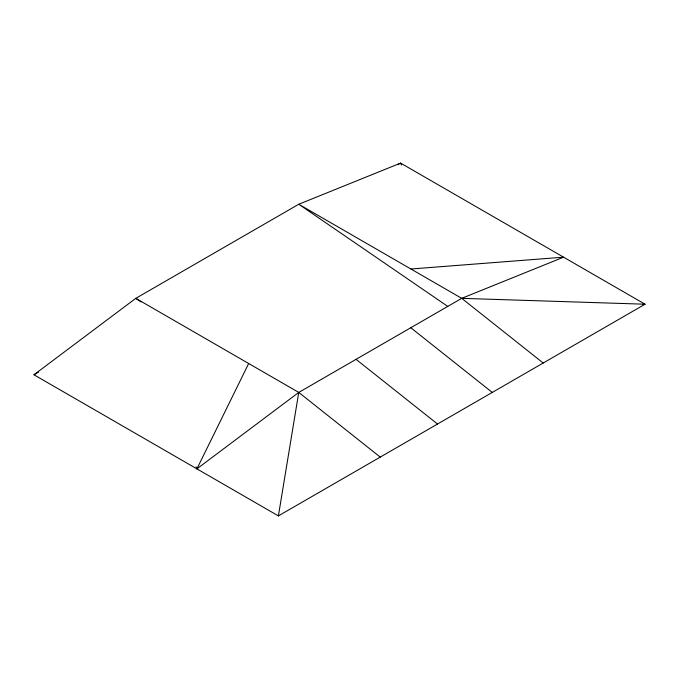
<?xml version="1.0" encoding="UTF-8"?>
<svg xmlns="http://www.w3.org/2000/svg" width="679" height="679" viewBox="0 0 679 679"><rect width="100%" height="100%" fill="white"/><g stroke="black" fill="none" stroke-linecap="round" stroke-linejoin="round"><path stroke-width="1.02" d="M278.39 515.904L645.05 304.217L400.61 163.096L298.76 204.252L135.8 298.336L33.95 374.783L278.39 515.904L298.76 392.42L461.72 298.336L563.57 257.18L410.914 269.003M196.129 466.906L196.91 468.866L248.675 363.503M196.91 468.866L298.76 392.42L380.24 457.103M33.95 374.783L38.542 372.134M397.86 164.683L400.61 163.096L401.391 165.056M642.945 304.353L645.05 304.217L461.72 298.336L298.76 204.252L447.775 306.416M298.76 392.42L135.8 298.336L141.054 301.934M461.72 298.336L543.2 363.019M410.795 327.736L492.275 392.42M356.051 359.344L437.531 424.027"/></g></svg>
